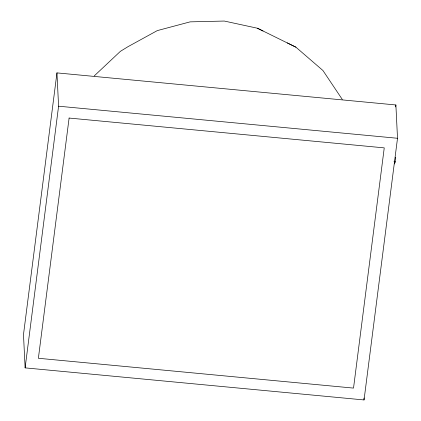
<?xml version="1.0" encoding="UTF-8"?>
<svg xmlns="http://www.w3.org/2000/svg" width="421" height="421" viewBox="0 0 421 421"><rect width="100%" height="100%" fill="white"/><g stroke="black" fill="none" stroke-linecap="round" stroke-linejoin="round"><path stroke-width="0.63" d="M56.956 72.891L23.487 334.563L25.118 367.875L364.044 399.95L397.513 138.277L395.882 104.966L56.956 72.891L58.582 106.203L25.118 367.875M395.635 106.913L395.882 104.966M394.94 161.738L394.651 163.98L394.63 163.59M395.077 162.538L395.451 157.18L395.472 157.57M94.22 75.933L120.395 51.341L127.973 46.689L157.286 30.607L190.139 21.86L224.298 21.05L257.436 28.228L295.9 47.173L322.933 70.507L342.273 99.409M58.582 106.203L397.513 138.277M393.988 161.622L395.177 161.732M287.296 42.91L295.9 47.173M257.436 28.228L263.009 31.001M363.949 397.992L364.044 399.95M69.102 118.054L38.379 358.276L353.524 388.099L384.247 147.876L69.102 118.054"/></g></svg>
